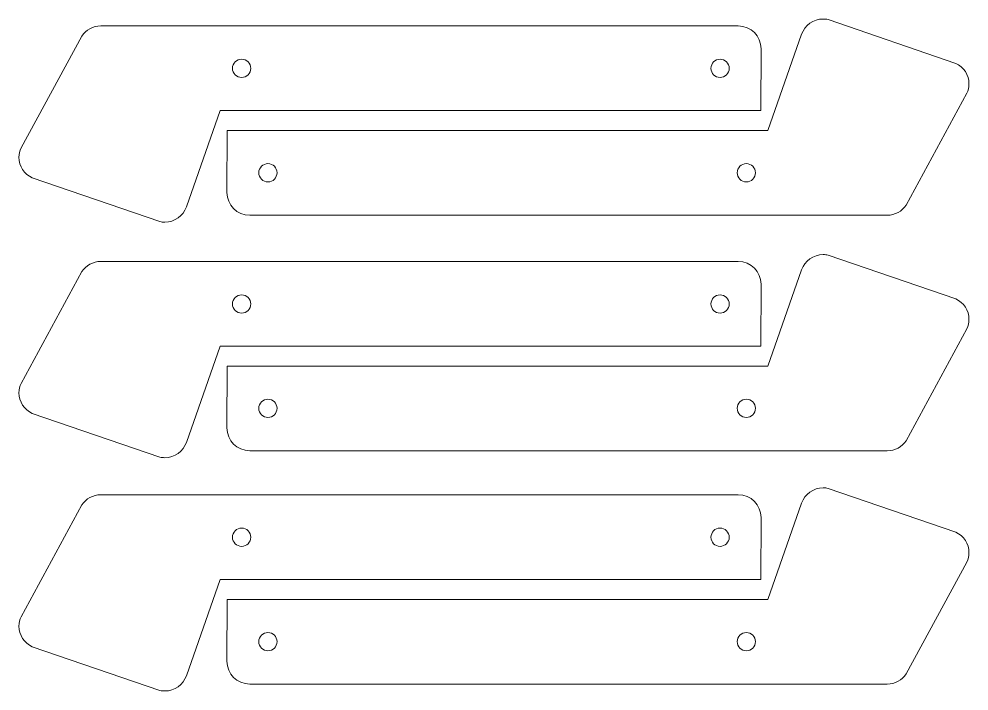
# Model space of a CAD drawing. Header units: inches. Extents: x -110 to 115, y -49 to 49.
# Drawn here: x -110.12 to -68.46, y -46.23 to -16.77 of the extents above; entities that cross this region are included whole.
import ezdxf

# ---------------------------------------------------------------- set-up
doc = ezdxf.new("R2010")
doc.units = ezdxf.units.IN
doc.header["$MEASUREMENT"] = 0
doc.layers.add('Livello 1', color=7, linetype='Continuous')

# ---------------------------------------------------------------- blocks, each defined once
blk = doc.blocks.new('block 440')
at = {"layer": 'Livello 1', "color": 250, "lineweight": 9}
blk.add_open_spline([(-98.801, -33.834), (-98.801, -34.055), (-98.98, -34.234), (-99.201, -34.234), (-99.201, -34.234), (-99.201, -34.234), (-99.201, -34.234), (-99.201, -34.234), (-99.201, -34.234), (-99.201, -34.234), (-99.201, -34.234), (-99.201, -34.234), (-99.201, -34.234), (-99.422, -34.234), (-99.601, -34.055), (-99.601, -33.834), (-99.601, -33.834), (-99.601, -33.834), (-99.601, -33.834), (-99.601, -33.834), (-99.601, -33.834), (-99.601, -33.834), (-99.601, -33.834), (-99.601, -33.834), (-99.601, -33.834), (-99.601, -33.613), (-99.422, -33.434), (-99.201, -33.434), (-99.201, -33.434), (-99.201, -33.434), (-99.201, -33.434), (-99.201, -33.434), (-99.201, -33.434), (-99.201, -33.434), (-99.201, -33.434), (-99.201, -33.434), (-99.201, -33.434), (-98.98, -33.434), (-98.801, -33.613), (-98.801, -33.834)], degree=3, knots=[0, 0, 0, 0, 1, 1, 1, 2, 2, 2, 3, 3, 3, 4, 4, 4, 5, 5, 5, 6, 6, 6, 7, 7, 7, 8, 8, 8, 9, 9, 9, 10, 10, 10, 11, 11, 11, 12, 12, 12, 13, 13, 13, 13], dxfattribs=at)
blk = doc.blocks.new('block 439')
at = {"layer": 'Livello 1'}
blk.add_blockref('block 440', (0, 0), dxfattribs=at)
blk = doc.blocks.new('block 442')
at = {"layer": 'Livello 1', "color": 250, "lineweight": 9}
blk.add_open_spline([(-77.819, -33.834), (-77.819, -34.055), (-77.998, -34.234), (-78.219, -34.234), (-78.219, -34.234), (-78.219, -34.234), (-78.219, -34.234), (-78.219, -34.234), (-78.219, -34.234), (-78.219, -34.234), (-78.219, -34.234), (-78.219, -34.234), (-78.219, -34.234), (-78.44, -34.234), (-78.619, -34.055), (-78.619, -33.834), (-78.619, -33.834), (-78.619, -33.834), (-78.619, -33.834), (-78.619, -33.834), (-78.619, -33.834), (-78.619, -33.834), (-78.619, -33.834), (-78.619, -33.834), (-78.619, -33.834), (-78.619, -33.613), (-78.44, -33.434), (-78.219, -33.434), (-78.219, -33.434), (-78.219, -33.434), (-78.219, -33.434), (-78.219, -33.434), (-78.219, -33.434), (-78.219, -33.434), (-78.219, -33.434), (-78.219, -33.434), (-78.219, -33.434), (-77.998, -33.434), (-77.819, -33.613), (-77.819, -33.834)], degree=3, knots=[0, 0, 0, 0, 1, 1, 1, 2, 2, 2, 3, 3, 3, 4, 4, 4, 5, 5, 5, 6, 6, 6, 7, 7, 7, 8, 8, 8, 9, 9, 9, 10, 10, 10, 11, 11, 11, 12, 12, 12, 13, 13, 13, 13], dxfattribs=at)
blk = doc.blocks.new('block 441')
at = {"layer": 'Livello 1'}
blk.add_blockref('block 442', (0, 0), dxfattribs=at)
blk = doc.blocks.new('block 438')
at = {"layer": 'Livello 1'}
for name in ['block 439', 'block 441']:
    blk.add_blockref(name, (0, 0), dxfattribs=at)
blk = doc.blocks.new('block 437')
at = {"layer": 'Livello 1'}
blk.add_blockref('block 438', (0, 0), dxfattribs=at)
blk = doc.blocks.new('block 444')
at = {"layer": 'Livello 1', "color": 250, "lineweight": 9}
blk.add_open_spline([(-68.548, -30.346), (-68.548, -30.346), (-71.213, -35.254), (-71.213, -35.254), (-71.213, -35.254), (-71.213, -35.254), (-71.213, -35.254), (-71.213, -35.254), (-71.213, -35.254), (-71.213, -35.254), (-71.213, -35.254), (-71.213, -35.254), (-71.213, -35.254), (-71.393, -35.521), (-71.698, -35.697), (-72.044, -35.697), (-72.044, -35.697), (-72.044, -35.697), (-72.044, -35.697), (-72.044, -35.697), (-72.044, -35.697), (-72.044, -35.697), (-72.044, -35.697), (-72.044, -35.697), (-72.044, -35.697), (-72.044, -35.697), (-99.999, -35.696), (-99.999, -35.696), (-99.999, -35.696), (-99.999, -35.696), (-99.999, -35.696), (-99.999, -35.696), (-99.999, -35.696), (-99.999, -35.696), (-99.999, -35.696), (-99.999, -35.696), (-99.999, -35.696), (-100.551, -35.696), (-100.999, -35.249), (-100.999, -34.697), (-100.999, -34.697), (-100.999, -34.697), (-100.999, -34.697), (-100.999, -34.697), (-100.999, -34.697), (-100.999, -34.697), (-100.999, -34.697), (-100.999, -34.697), (-100.999, -34.697), (-100.999, -34.697), (-100.991, -31.983), (-100.991, -31.983), (-100.991, -31.983), (-100.991, -31.983), (-100.991, -31.983), (-100.991, -31.983), (-100.991, -31.983), (-100.991, -31.983), (-100.991, -31.983), (-100.991, -31.983), (-100.991, -31.983), (-100.991, -31.983), (-77.275, -31.983), (-77.275, -31.983), (-77.275, -31.983), (-77.275, -31.983), (-77.275, -31.983), (-77.275, -31.983), (-77.275, -31.983), (-77.275, -31.983), (-77.275, -31.983), (-77.275, -31.983), (-77.275, -31.983), (-77.275, -31.983), (-75.796, -27.762), (-75.796, -27.762), (-75.796, -27.762), (-75.796, -27.762), (-75.796, -27.762), (-75.796, -27.762), (-75.796, -27.762), (-75.796, -27.762), (-75.796, -27.762), (-75.796, -27.762), (-75.796, -27.762), (-75.66, -27.372), (-75.289, -27.093), (-74.852, -27.093), (-74.852, -27.093), (-74.852, -27.093), (-74.852, -27.093), (-74.852, -27.093), (-74.852, -27.093), (-74.852, -27.093), (-74.852, -27.093), (-74.852, -27.093), (-74.852, -27.093), (-74.777, -27.093), (-74.704, -27.101), (-74.633, -27.117), (-74.633, -27.117), (-74.633, -27.117), (-74.633, -27.117), (-74.633, -27.117), (-74.633, -27.117), (-74.633, -27.117), (-74.633, -27.117), (-74.633, -27.117), (-74.633, -27.117), (-74.633, -27.117), (-69.033, -29.036), (-69.033, -29.036), (-69.033, -29.036), (-69.033, -29.036), (-69.033, -29.036), (-69.033, -29.036), (-69.033, -29.036), (-69.033, -29.036), (-69.033, -29.036), (-69.033, -29.036), (-69.033, -29.036), (-69.033, -29.036), (-69.033, -29.036), (-69.033, -29.036), (-69.033, -29.036), (-69.033, -29.036), (-69.033, -29.036), (-69.033, -29.036), (-69.033, -29.036), (-69.033, -29.036), (-69.033, -29.036), (-69.033, -29.036), (-69.033, -29.036), (-68.693, -29.195), (-68.457, -29.541), (-68.457, -29.942), (-68.457, -29.942), (-68.457, -29.942), (-68.457, -29.942), (-68.457, -29.942), (-68.457, -29.942), (-68.457, -29.942), (-68.457, -29.942), (-68.457, -29.942), (-68.457, -29.942), (-68.457, -30.088), (-68.492, -30.221), (-68.548, -30.346)], degree=3, knots=[0, 0, 0, 0, 1, 1, 1, 2, 2, 2, 3, 3, 3, 4, 4, 4, 5, 5, 5, 6, 6, 6, 7, 7, 7, 8, 8, 8, 9, 9, 9, 10, 10, 10, 11, 11, 11, 12, 12, 12, 13, 13, 13, 14, 14, 14, 15, 15, 15, 16, 16, 16, 17, 17, 17, 18, 18, 18, 19, 19, 19, 20, 20, 20, 21, 21, 21, 22, 22, 22, 23, 23, 23, 24, 24, 24, 25, 25, 25, 26, 26, 26, 27, 27, 27, 28, 28, 28, 29, 29, 29, 30, 30, 30, 31, 31, 31, 32, 32, 32, 33, 33, 33, 34, 34, 34, 35, 35, 35, 36, 36, 36, 37, 37, 37, 38, 38, 38, 39, 39, 39, 40, 40, 40, 41, 41, 41, 42, 42, 42, 43, 43, 43, 44, 44, 44, 45, 45, 45, 46, 46, 46, 47, 47, 47, 48, 48, 48, 49, 49, 49, 49], dxfattribs=at)
blk = doc.blocks.new('block 443')
at = {"layer": 'Livello 1'}
blk.add_blockref('block 444', (0, 0), dxfattribs=at)
blk = doc.blocks.new('block 436')
at = {"layer": 'Livello 1'}
for name in ['block 443', 'block 437']:
    blk.add_blockref(name, (0, 0), dxfattribs=at)
blk = doc.blocks.new('block 449')
at = {"layer": 'Livello 1', "color": 250, "lineweight": 9}
blk.add_open_spline([(-79.773, -29.258), (-79.773, -29.037), (-79.594, -28.858), (-79.373, -28.858), (-79.373, -28.858), (-79.373, -28.858), (-79.373, -28.858), (-79.373, -28.858), (-79.373, -28.858), (-79.373, -28.858), (-79.373, -28.858), (-79.373, -28.858), (-79.373, -28.858), (-79.152, -28.858), (-78.973, -29.037), (-78.973, -29.258), (-78.973, -29.258), (-78.973, -29.258), (-78.973, -29.258), (-78.973, -29.258), (-78.973, -29.258), (-78.973, -29.258), (-78.973, -29.258), (-78.973, -29.258), (-78.973, -29.258), (-78.973, -29.478), (-79.152, -29.658), (-79.373, -29.658), (-79.373, -29.658), (-79.373, -29.658), (-79.373, -29.658), (-79.373, -29.658), (-79.373, -29.658), (-79.373, -29.658), (-79.373, -29.658), (-79.373, -29.658), (-79.373, -29.658), (-79.594, -29.658), (-79.773, -29.478), (-79.773, -29.258)], degree=3, knots=[0, 0, 0, 0, 1, 1, 1, 2, 2, 2, 3, 3, 3, 4, 4, 4, 5, 5, 5, 6, 6, 6, 7, 7, 7, 8, 8, 8, 9, 9, 9, 10, 10, 10, 11, 11, 11, 12, 12, 12, 13, 13, 13, 13], dxfattribs=at)
blk = doc.blocks.new('block 448')
at = {"layer": 'Livello 1'}
blk.add_blockref('block 449', (0, 0), dxfattribs=at)
blk = doc.blocks.new('block 451')
at = {"layer": 'Livello 1', "color": 250, "lineweight": 9}
blk.add_open_spline([(-100.755, -29.258), (-100.755, -29.037), (-100.576, -28.858), (-100.355, -28.858), (-100.355, -28.858), (-100.355, -28.858), (-100.355, -28.858), (-100.355, -28.858), (-100.355, -28.858), (-100.355, -28.858), (-100.355, -28.858), (-100.355, -28.858), (-100.355, -28.858), (-100.134, -28.858), (-99.955, -29.037), (-99.955, -29.258), (-99.955, -29.258), (-99.955, -29.258), (-99.955, -29.258), (-99.955, -29.258), (-99.955, -29.258), (-99.955, -29.258), (-99.955, -29.258), (-99.955, -29.258), (-99.955, -29.258), (-99.955, -29.478), (-100.134, -29.658), (-100.355, -29.658), (-100.355, -29.658), (-100.355, -29.658), (-100.355, -29.658), (-100.355, -29.658), (-100.355, -29.658), (-100.355, -29.658), (-100.355, -29.658), (-100.355, -29.658), (-100.355, -29.658), (-100.576, -29.658), (-100.755, -29.478), (-100.755, -29.258)], degree=3, knots=[0, 0, 0, 0, 1, 1, 1, 2, 2, 2, 3, 3, 3, 4, 4, 4, 5, 5, 5, 6, 6, 6, 7, 7, 7, 8, 8, 8, 9, 9, 9, 10, 10, 10, 11, 11, 11, 12, 12, 12, 13, 13, 13, 13], dxfattribs=at)
blk = doc.blocks.new('block 450')
at = {"layer": 'Livello 1'}
blk.add_blockref('block 451', (0, 0), dxfattribs=at)
blk = doc.blocks.new('block 447')
at = {"layer": 'Livello 1'}
for name in ['block 450', 'block 448']:
    blk.add_blockref(name, (0, 0), dxfattribs=at)
blk = doc.blocks.new('block 446')
at = {"layer": 'Livello 1'}
blk.add_blockref('block 447', (0, 0), dxfattribs=at)
blk = doc.blocks.new('block 453')
at = {"layer": 'Livello 1', "color": 250, "lineweight": 9}
blk.add_open_spline([(-110.025, -32.745), (-110.025, -32.745), (-107.36, -27.838), (-107.36, -27.838), (-107.36, -27.838), (-107.36, -27.838), (-107.36, -27.838), (-107.36, -27.838), (-107.36, -27.838), (-107.36, -27.838), (-107.36, -27.838), (-107.36, -27.838), (-107.36, -27.838), (-107.181, -27.571), (-106.876, -27.395), (-106.53, -27.395), (-106.53, -27.395), (-106.53, -27.395), (-106.53, -27.395), (-106.53, -27.395), (-106.53, -27.395), (-106.53, -27.395), (-106.53, -27.395), (-106.53, -27.395), (-106.53, -27.395), (-106.53, -27.395), (-78.575, -27.395), (-78.575, -27.395), (-78.575, -27.395), (-78.575, -27.395), (-78.575, -27.395), (-78.575, -27.395), (-78.575, -27.395), (-78.575, -27.395), (-78.575, -27.395), (-78.575, -27.395), (-78.575, -27.395), (-78.023, -27.395), (-77.575, -27.843), (-77.575, -28.395), (-77.575, -28.395), (-77.575, -28.395), (-77.575, -28.395), (-77.575, -28.395), (-77.575, -28.395), (-77.575, -28.395), (-77.575, -28.395), (-77.575, -28.395), (-77.575, -28.395), (-77.575, -28.395), (-77.582, -31.109), (-77.582, -31.109), (-77.582, -31.109), (-77.582, -31.109), (-77.582, -31.109), (-77.582, -31.109), (-77.582, -31.109), (-77.582, -31.109), (-77.582, -31.109), (-77.582, -31.109), (-77.582, -31.109), (-77.582, -31.109), (-101.299, -31.109), (-101.299, -31.109), (-101.299, -31.109), (-101.299, -31.109), (-101.299, -31.109), (-101.299, -31.109), (-101.299, -31.109), (-101.299, -31.109), (-101.299, -31.109), (-101.299, -31.109), (-101.299, -31.109), (-101.299, -31.109), (-102.777, -35.33), (-102.777, -35.33), (-102.777, -35.33), (-102.777, -35.33), (-102.777, -35.33), (-102.777, -35.33), (-102.777, -35.33), (-102.777, -35.33), (-102.777, -35.33), (-102.777, -35.33), (-102.777, -35.33), (-102.914, -35.719), (-103.285, -35.999), (-103.722, -35.999), (-103.722, -35.999), (-103.722, -35.999), (-103.722, -35.999), (-103.722, -35.999), (-103.722, -35.999), (-103.722, -35.999), (-103.722, -35.999), (-103.722, -35.999), (-103.722, -35.999), (-103.797, -35.999), (-103.87, -35.991), (-103.941, -35.975), (-103.941, -35.975), (-103.941, -35.975), (-103.941, -35.975), (-103.941, -35.975), (-103.941, -35.975), (-103.941, -35.975), (-103.941, -35.975), (-103.941, -35.975), (-103.941, -35.975), (-103.941, -35.975), (-109.541, -34.056), (-109.541, -34.056), (-109.541, -34.056), (-109.541, -34.056), (-109.541, -34.056), (-109.541, -34.056), (-109.541, -34.056), (-109.541, -34.056), (-109.541, -34.056), (-109.541, -34.056), (-109.541, -34.056), (-109.541, -34.056), (-109.541, -34.056), (-109.541, -34.056), (-109.541, -34.056), (-109.541, -34.056), (-109.541, -34.056), (-109.541, -34.056), (-109.541, -34.056), (-109.541, -34.056), (-109.541, -34.056), (-109.541, -34.056), (-109.541, -34.056), (-109.881, -33.896), (-110.117, -33.551), (-110.117, -33.15), (-110.117, -33.15), (-110.117, -33.15), (-110.117, -33.15), (-110.117, -33.15), (-110.117, -33.15), (-110.117, -33.15), (-110.117, -33.15), (-110.117, -33.15), (-110.117, -33.15), (-110.117, -33.003), (-110.082, -32.871), (-110.025, -32.745)], degree=3, knots=[0, 0, 0, 0, 1, 1, 1, 2, 2, 2, 3, 3, 3, 4, 4, 4, 5, 5, 5, 6, 6, 6, 7, 7, 7, 8, 8, 8, 9, 9, 9, 10, 10, 10, 11, 11, 11, 12, 12, 12, 13, 13, 13, 14, 14, 14, 15, 15, 15, 16, 16, 16, 17, 17, 17, 18, 18, 18, 19, 19, 19, 20, 20, 20, 21, 21, 21, 22, 22, 22, 23, 23, 23, 24, 24, 24, 25, 25, 25, 26, 26, 26, 27, 27, 27, 28, 28, 28, 29, 29, 29, 30, 30, 30, 31, 31, 31, 32, 32, 32, 33, 33, 33, 34, 34, 34, 35, 35, 35, 36, 36, 36, 37, 37, 37, 38, 38, 38, 39, 39, 39, 40, 40, 40, 41, 41, 41, 42, 42, 42, 43, 43, 43, 44, 44, 44, 45, 45, 45, 46, 46, 46, 47, 47, 47, 48, 48, 48, 49, 49, 49, 49], dxfattribs=at)
blk = doc.blocks.new('block 452')
at = {"layer": 'Livello 1'}
blk.add_blockref('block 453', (0, 0), dxfattribs=at)
blk = doc.blocks.new('block 445')
at = {"layer": 'Livello 1'}
for name in ['block 452', 'block 446']:
    blk.add_blockref(name, (0, 0), dxfattribs=at)
blk = doc.blocks.new('block 766')
at = {"layer": 'Livello 1', "color": 250, "lineweight": 9}
blk.add_open_spline([(-98.801, -44.063), (-98.801, -44.284), (-98.98, -44.463), (-99.201, -44.463), (-99.201, -44.463), (-99.201, -44.463), (-99.201, -44.463), (-99.201, -44.463), (-99.201, -44.463), (-99.201, -44.463), (-99.201, -44.463), (-99.201, -44.463), (-99.201, -44.463), (-99.422, -44.463), (-99.601, -44.284), (-99.601, -44.063), (-99.601, -44.063), (-99.601, -44.063), (-99.601, -44.063), (-99.601, -44.063), (-99.601, -44.063), (-99.601, -44.063), (-99.601, -44.063), (-99.601, -44.063), (-99.601, -44.063), (-99.601, -43.842), (-99.422, -43.663), (-99.201, -43.663), (-99.201, -43.663), (-99.201, -43.663), (-99.201, -43.663), (-99.201, -43.663), (-99.201, -43.663), (-99.201, -43.663), (-99.201, -43.663), (-99.201, -43.663), (-99.201, -43.663), (-98.98, -43.663), (-98.801, -43.842), (-98.801, -44.063)], degree=3, knots=[0, 0, 0, 0, 1, 1, 1, 2, 2, 2, 3, 3, 3, 4, 4, 4, 5, 5, 5, 6, 6, 6, 7, 7, 7, 8, 8, 8, 9, 9, 9, 10, 10, 10, 11, 11, 11, 12, 12, 12, 13, 13, 13, 13], dxfattribs=at)
blk = doc.blocks.new('block 765')
at = {"layer": 'Livello 1'}
blk.add_blockref('block 766', (0, 0), dxfattribs=at)
blk = doc.blocks.new('block 768')
at = {"layer": 'Livello 1', "color": 250, "lineweight": 9}
blk.add_open_spline([(-77.819, -44.063), (-77.819, -44.284), (-77.998, -44.463), (-78.219, -44.463), (-78.219, -44.463), (-78.219, -44.463), (-78.219, -44.463), (-78.219, -44.463), (-78.219, -44.463), (-78.219, -44.463), (-78.219, -44.463), (-78.219, -44.463), (-78.219, -44.463), (-78.44, -44.463), (-78.619, -44.284), (-78.619, -44.063), (-78.619, -44.063), (-78.619, -44.063), (-78.619, -44.063), (-78.619, -44.063), (-78.619, -44.063), (-78.619, -44.063), (-78.619, -44.063), (-78.619, -44.063), (-78.619, -44.063), (-78.619, -43.842), (-78.44, -43.663), (-78.219, -43.663), (-78.219, -43.663), (-78.219, -43.663), (-78.219, -43.663), (-78.219, -43.663), (-78.219, -43.663), (-78.219, -43.663), (-78.219, -43.663), (-78.219, -43.663), (-78.219, -43.663), (-77.998, -43.663), (-77.819, -43.842), (-77.819, -44.063)], degree=3, knots=[0, 0, 0, 0, 1, 1, 1, 2, 2, 2, 3, 3, 3, 4, 4, 4, 5, 5, 5, 6, 6, 6, 7, 7, 7, 8, 8, 8, 9, 9, 9, 10, 10, 10, 11, 11, 11, 12, 12, 12, 13, 13, 13, 13], dxfattribs=at)
blk = doc.blocks.new('block 767')
at = {"layer": 'Livello 1'}
blk.add_blockref('block 768', (0, 0), dxfattribs=at)
blk = doc.blocks.new('block 764')
at = {"layer": 'Livello 1'}
for name in ['block 765', 'block 767']:
    blk.add_blockref(name, (0, 0), dxfattribs=at)
blk = doc.blocks.new('block 763')
at = {"layer": 'Livello 1'}
blk.add_blockref('block 764', (0, 0), dxfattribs=at)
blk = doc.blocks.new('block 770')
at = {"layer": 'Livello 1', "color": 250, "lineweight": 9}
blk.add_open_spline([(-68.548, -40.575), (-68.548, -40.575), (-71.213, -45.482), (-71.213, -45.482), (-71.213, -45.482), (-71.213, -45.482), (-71.213, -45.482), (-71.213, -45.482), (-71.213, -45.482), (-71.213, -45.482), (-71.213, -45.482), (-71.213, -45.482), (-71.213, -45.482), (-71.393, -45.75), (-71.698, -45.925), (-72.044, -45.925), (-72.044, -45.925), (-72.044, -45.925), (-72.044, -45.925), (-72.044, -45.925), (-72.044, -45.925), (-72.044, -45.925), (-72.044, -45.925), (-72.044, -45.925), (-72.044, -45.925), (-72.044, -45.925), (-99.999, -45.925), (-99.999, -45.925), (-99.999, -45.925), (-99.999, -45.925), (-99.999, -45.925), (-99.999, -45.925), (-99.999, -45.925), (-99.999, -45.925), (-99.999, -45.925), (-99.999, -45.925), (-99.999, -45.925), (-100.551, -45.925), (-100.999, -45.478), (-100.999, -44.925), (-100.999, -44.925), (-100.999, -44.925), (-100.999, -44.925), (-100.999, -44.925), (-100.999, -44.925), (-100.999, -44.925), (-100.999, -44.925), (-100.999, -44.925), (-100.999, -44.925), (-100.999, -44.925), (-100.991, -42.211), (-100.991, -42.211), (-100.991, -42.211), (-100.991, -42.211), (-100.991, -42.211), (-100.991, -42.211), (-100.991, -42.211), (-100.991, -42.211), (-100.991, -42.211), (-100.991, -42.211), (-100.991, -42.211), (-100.991, -42.211), (-77.275, -42.212), (-77.275, -42.212), (-77.275, -42.212), (-77.275, -42.212), (-77.275, -42.212), (-77.275, -42.212), (-77.275, -42.212), (-77.275, -42.212), (-77.275, -42.212), (-77.275, -42.212), (-77.275, -42.212), (-77.275, -42.212), (-75.796, -37.991), (-75.796, -37.991), (-75.796, -37.991), (-75.796, -37.991), (-75.796, -37.991), (-75.796, -37.991), (-75.796, -37.991), (-75.796, -37.991), (-75.796, -37.991), (-75.796, -37.991), (-75.796, -37.991), (-75.66, -37.601), (-75.289, -37.321), (-74.852, -37.321), (-74.852, -37.321), (-74.852, -37.321), (-74.852, -37.321), (-74.852, -37.321), (-74.852, -37.321), (-74.852, -37.321), (-74.852, -37.321), (-74.852, -37.321), (-74.852, -37.321), (-74.777, -37.321), (-74.704, -37.33), (-74.633, -37.346), (-74.633, -37.346), (-74.633, -37.346), (-74.633, -37.346), (-74.633, -37.346), (-74.633, -37.346), (-74.633, -37.346), (-74.633, -37.346), (-74.633, -37.346), (-74.633, -37.346), (-74.633, -37.346), (-69.033, -39.265), (-69.033, -39.265), (-69.033, -39.265), (-69.033, -39.265), (-69.033, -39.265), (-69.033, -39.265), (-69.033, -39.265), (-69.033, -39.265), (-69.033, -39.265), (-69.033, -39.265), (-69.033, -39.265), (-69.033, -39.265), (-69.033, -39.265), (-69.033, -39.265), (-69.033, -39.265), (-69.033, -39.265), (-69.033, -39.265), (-69.033, -39.265), (-69.033, -39.265), (-69.033, -39.265), (-69.033, -39.265), (-69.033, -39.265), (-69.033, -39.265), (-68.693, -39.424), (-68.457, -39.77), (-68.457, -40.171), (-68.457, -40.171), (-68.457, -40.171), (-68.457, -40.171), (-68.457, -40.171), (-68.457, -40.171), (-68.457, -40.171), (-68.457, -40.171), (-68.457, -40.171), (-68.457, -40.171), (-68.457, -40.317), (-68.492, -40.45), (-68.548, -40.575)], degree=3, knots=[0, 0, 0, 0, 1, 1, 1, 2, 2, 2, 3, 3, 3, 4, 4, 4, 5, 5, 5, 6, 6, 6, 7, 7, 7, 8, 8, 8, 9, 9, 9, 10, 10, 10, 11, 11, 11, 12, 12, 12, 13, 13, 13, 14, 14, 14, 15, 15, 15, 16, 16, 16, 17, 17, 17, 18, 18, 18, 19, 19, 19, 20, 20, 20, 21, 21, 21, 22, 22, 22, 23, 23, 23, 24, 24, 24, 25, 25, 25, 26, 26, 26, 27, 27, 27, 28, 28, 28, 29, 29, 29, 30, 30, 30, 31, 31, 31, 32, 32, 32, 33, 33, 33, 34, 34, 34, 35, 35, 35, 36, 36, 36, 37, 37, 37, 38, 38, 38, 39, 39, 39, 40, 40, 40, 41, 41, 41, 42, 42, 42, 43, 43, 43, 44, 44, 44, 45, 45, 45, 46, 46, 46, 47, 47, 47, 48, 48, 48, 49, 49, 49, 49], dxfattribs=at)
blk = doc.blocks.new('block 769')
at = {"layer": 'Livello 1'}
blk.add_blockref('block 770', (0, 0), dxfattribs=at)
blk = doc.blocks.new('block 762')
at = {"layer": 'Livello 1'}
for name in ['block 769', 'block 763']:
    blk.add_blockref(name, (0, 0), dxfattribs=at)
blk = doc.blocks.new('block 775')
at = {"layer": 'Livello 1', "color": 250, "lineweight": 9}
blk.add_open_spline([(-79.773, -39.486), (-79.773, -39.266), (-79.594, -39.086), (-79.373, -39.086), (-79.373, -39.086), (-79.373, -39.086), (-79.373, -39.086), (-79.373, -39.086), (-79.373, -39.086), (-79.373, -39.086), (-79.373, -39.086), (-79.373, -39.086), (-79.373, -39.086), (-79.152, -39.086), (-78.973, -39.266), (-78.973, -39.486), (-78.973, -39.486), (-78.973, -39.486), (-78.973, -39.486), (-78.973, -39.486), (-78.973, -39.486), (-78.973, -39.486), (-78.973, -39.486), (-78.973, -39.486), (-78.973, -39.486), (-78.973, -39.707), (-79.152, -39.886), (-79.373, -39.886), (-79.373, -39.886), (-79.373, -39.886), (-79.373, -39.886), (-79.373, -39.886), (-79.373, -39.886), (-79.373, -39.886), (-79.373, -39.886), (-79.373, -39.886), (-79.373, -39.886), (-79.594, -39.886), (-79.773, -39.707), (-79.773, -39.486)], degree=3, knots=[0, 0, 0, 0, 1, 1, 1, 2, 2, 2, 3, 3, 3, 4, 4, 4, 5, 5, 5, 6, 6, 6, 7, 7, 7, 8, 8, 8, 9, 9, 9, 10, 10, 10, 11, 11, 11, 12, 12, 12, 13, 13, 13, 13], dxfattribs=at)
blk = doc.blocks.new('block 774')
at = {"layer": 'Livello 1'}
blk.add_blockref('block 775', (0, 0), dxfattribs=at)
blk = doc.blocks.new('block 777')
at = {"layer": 'Livello 1', "color": 250, "lineweight": 9}
blk.add_open_spline([(-100.755, -39.486), (-100.755, -39.266), (-100.576, -39.086), (-100.355, -39.086), (-100.355, -39.086), (-100.355, -39.086), (-100.355, -39.086), (-100.355, -39.086), (-100.355, -39.086), (-100.355, -39.086), (-100.355, -39.086), (-100.355, -39.086), (-100.355, -39.086), (-100.134, -39.086), (-99.955, -39.266), (-99.955, -39.486), (-99.955, -39.486), (-99.955, -39.486), (-99.955, -39.486), (-99.955, -39.486), (-99.955, -39.486), (-99.955, -39.486), (-99.955, -39.486), (-99.955, -39.486), (-99.955, -39.486), (-99.955, -39.707), (-100.134, -39.886), (-100.355, -39.886), (-100.355, -39.886), (-100.355, -39.886), (-100.355, -39.886), (-100.355, -39.886), (-100.355, -39.886), (-100.355, -39.886), (-100.355, -39.886), (-100.355, -39.886), (-100.355, -39.886), (-100.576, -39.886), (-100.755, -39.707), (-100.755, -39.486)], degree=3, knots=[0, 0, 0, 0, 1, 1, 1, 2, 2, 2, 3, 3, 3, 4, 4, 4, 5, 5, 5, 6, 6, 6, 7, 7, 7, 8, 8, 8, 9, 9, 9, 10, 10, 10, 11, 11, 11, 12, 12, 12, 13, 13, 13, 13], dxfattribs=at)
blk = doc.blocks.new('block 776')
at = {"layer": 'Livello 1'}
blk.add_blockref('block 777', (0, 0), dxfattribs=at)
blk = doc.blocks.new('block 773')
at = {"layer": 'Livello 1'}
for name in ['block 776', 'block 774']:
    blk.add_blockref(name, (0, 0), dxfattribs=at)
blk = doc.blocks.new('block 772')
at = {"layer": 'Livello 1'}
blk.add_blockref('block 773', (0, 0), dxfattribs=at)
blk = doc.blocks.new('block 779')
at = {"layer": 'Livello 1', "color": 250, "lineweight": 9}
blk.add_open_spline([(-110.025, -42.974), (-110.025, -42.974), (-107.36, -38.067), (-107.36, -38.067), (-107.36, -38.067), (-107.36, -38.067), (-107.36, -38.067), (-107.36, -38.067), (-107.36, -38.067), (-107.36, -38.067), (-107.36, -38.067), (-107.36, -38.067), (-107.36, -38.067), (-107.181, -37.8), (-106.876, -37.624), (-106.53, -37.624), (-106.53, -37.624), (-106.53, -37.624), (-106.53, -37.624), (-106.53, -37.624), (-106.53, -37.624), (-106.53, -37.624), (-106.53, -37.624), (-106.53, -37.624), (-106.53, -37.624), (-106.53, -37.624), (-78.575, -37.624), (-78.575, -37.624), (-78.575, -37.624), (-78.575, -37.624), (-78.575, -37.624), (-78.575, -37.624), (-78.575, -37.624), (-78.575, -37.624), (-78.575, -37.624), (-78.575, -37.624), (-78.575, -37.624), (-78.023, -37.624), (-77.575, -38.072), (-77.575, -38.624), (-77.575, -38.624), (-77.575, -38.624), (-77.575, -38.624), (-77.575, -38.624), (-77.575, -38.624), (-77.575, -38.624), (-77.575, -38.624), (-77.575, -38.624), (-77.575, -38.624), (-77.575, -38.624), (-77.582, -41.338), (-77.582, -41.338), (-77.582, -41.338), (-77.582, -41.338), (-77.582, -41.338), (-77.582, -41.338), (-77.582, -41.338), (-77.582, -41.338), (-77.582, -41.338), (-77.582, -41.338), (-77.582, -41.338), (-77.582, -41.338), (-101.299, -41.338), (-101.299, -41.338), (-101.299, -41.338), (-101.299, -41.338), (-101.299, -41.338), (-101.299, -41.338), (-101.299, -41.338), (-101.299, -41.338), (-101.299, -41.338), (-101.299, -41.338), (-101.299, -41.338), (-101.299, -41.338), (-102.777, -45.559), (-102.777, -45.559), (-102.777, -45.559), (-102.777, -45.559), (-102.777, -45.559), (-102.777, -45.559), (-102.777, -45.559), (-102.777, -45.559), (-102.777, -45.559), (-102.777, -45.559), (-102.777, -45.559), (-102.914, -45.948), (-103.285, -46.228), (-103.722, -46.228), (-103.722, -46.228), (-103.722, -46.228), (-103.722, -46.228), (-103.722, -46.228), (-103.722, -46.228), (-103.722, -46.228), (-103.722, -46.228), (-103.722, -46.228), (-103.722, -46.228), (-103.797, -46.228), (-103.87, -46.22), (-103.941, -46.204), (-103.941, -46.204), (-103.941, -46.204), (-103.941, -46.204), (-103.941, -46.204), (-103.941, -46.204), (-103.941, -46.204), (-103.941, -46.204), (-103.941, -46.204), (-103.941, -46.204), (-103.941, -46.204), (-109.541, -44.285), (-109.541, -44.285), (-109.541, -44.285), (-109.541, -44.285), (-109.541, -44.285), (-109.541, -44.285), (-109.541, -44.285), (-109.541, -44.285), (-109.541, -44.285), (-109.541, -44.285), (-109.541, -44.285), (-109.541, -44.285), (-109.541, -44.285), (-109.541, -44.285), (-109.541, -44.285), (-109.541, -44.285), (-109.541, -44.285), (-109.541, -44.285), (-109.541, -44.285), (-109.541, -44.285), (-109.541, -44.285), (-109.541, -44.285), (-109.541, -44.285), (-109.881, -44.125), (-110.117, -43.779), (-110.117, -43.379), (-110.117, -43.379), (-110.117, -43.379), (-110.117, -43.379), (-110.117, -43.379), (-110.117, -43.379), (-110.117, -43.379), (-110.117, -43.379), (-110.117, -43.379), (-110.117, -43.379), (-110.117, -43.232), (-110.082, -43.1), (-110.025, -42.974)], degree=3, knots=[0, 0, 0, 0, 1, 1, 1, 2, 2, 2, 3, 3, 3, 4, 4, 4, 5, 5, 5, 6, 6, 6, 7, 7, 7, 8, 8, 8, 9, 9, 9, 10, 10, 10, 11, 11, 11, 12, 12, 12, 13, 13, 13, 14, 14, 14, 15, 15, 15, 16, 16, 16, 17, 17, 17, 18, 18, 18, 19, 19, 19, 20, 20, 20, 21, 21, 21, 22, 22, 22, 23, 23, 23, 24, 24, 24, 25, 25, 25, 26, 26, 26, 27, 27, 27, 28, 28, 28, 29, 29, 29, 30, 30, 30, 31, 31, 31, 32, 32, 32, 33, 33, 33, 34, 34, 34, 35, 35, 35, 36, 36, 36, 37, 37, 37, 38, 38, 38, 39, 39, 39, 40, 40, 40, 41, 41, 41, 42, 42, 42, 43, 43, 43, 44, 44, 44, 45, 45, 45, 46, 46, 46, 47, 47, 47, 48, 48, 48, 49, 49, 49, 49], dxfattribs=at)
blk = doc.blocks.new('block 778')
at = {"layer": 'Livello 1'}
blk.add_blockref('block 779', (0, 0), dxfattribs=at)
blk = doc.blocks.new('block 771')
at = {"layer": 'Livello 1'}
for name in ['block 778', 'block 772']:
    blk.add_blockref(name, (0, 0), dxfattribs=at)
blk = doc.blocks.new('block 784')
at = {"layer": 'Livello 1', "color": 250, "lineweight": 9}
blk.add_open_spline([(-98.801, -23.507), (-98.801, -23.728), (-98.98, -23.907), (-99.201, -23.907), (-99.201, -23.907), (-99.201, -23.907), (-99.201, -23.907), (-99.201, -23.907), (-99.201, -23.907), (-99.201, -23.907), (-99.201, -23.907), (-99.201, -23.907), (-99.201, -23.907), (-99.422, -23.907), (-99.601, -23.728), (-99.601, -23.507), (-99.601, -23.507), (-99.601, -23.507), (-99.601, -23.507), (-99.601, -23.507), (-99.601, -23.507), (-99.601, -23.507), (-99.601, -23.507), (-99.601, -23.507), (-99.601, -23.507), (-99.601, -23.286), (-99.422, -23.107), (-99.201, -23.107), (-99.201, -23.107), (-99.201, -23.107), (-99.201, -23.107), (-99.201, -23.107), (-99.201, -23.107), (-99.201, -23.107), (-99.201, -23.107), (-99.201, -23.107), (-99.201, -23.107), (-98.98, -23.107), (-98.801, -23.286), (-98.801, -23.507)], degree=3, knots=[0, 0, 0, 0, 1, 1, 1, 2, 2, 2, 3, 3, 3, 4, 4, 4, 5, 5, 5, 6, 6, 6, 7, 7, 7, 8, 8, 8, 9, 9, 9, 10, 10, 10, 11, 11, 11, 12, 12, 12, 13, 13, 13, 13], dxfattribs=at)
blk = doc.blocks.new('block 783')
at = {"layer": 'Livello 1'}
blk.add_blockref('block 784', (0, 0), dxfattribs=at)
blk = doc.blocks.new('block 786')
at = {"layer": 'Livello 1', "color": 250, "lineweight": 9}
blk.add_open_spline([(-77.819, -23.507), (-77.819, -23.728), (-77.998, -23.907), (-78.219, -23.907), (-78.219, -23.907), (-78.219, -23.907), (-78.219, -23.907), (-78.219, -23.907), (-78.219, -23.907), (-78.219, -23.907), (-78.219, -23.907), (-78.219, -23.907), (-78.219, -23.907), (-78.44, -23.907), (-78.619, -23.728), (-78.619, -23.507), (-78.619, -23.507), (-78.619, -23.507), (-78.619, -23.507), (-78.619, -23.507), (-78.619, -23.507), (-78.619, -23.507), (-78.619, -23.507), (-78.619, -23.507), (-78.619, -23.507), (-78.619, -23.286), (-78.44, -23.107), (-78.219, -23.107), (-78.219, -23.107), (-78.219, -23.107), (-78.219, -23.107), (-78.219, -23.107), (-78.219, -23.107), (-78.219, -23.107), (-78.219, -23.107), (-78.219, -23.107), (-78.219, -23.107), (-77.998, -23.107), (-77.819, -23.286), (-77.819, -23.507)], degree=3, knots=[0, 0, 0, 0, 1, 1, 1, 2, 2, 2, 3, 3, 3, 4, 4, 4, 5, 5, 5, 6, 6, 6, 7, 7, 7, 8, 8, 8, 9, 9, 9, 10, 10, 10, 11, 11, 11, 12, 12, 12, 13, 13, 13, 13], dxfattribs=at)
blk = doc.blocks.new('block 785')
at = {"layer": 'Livello 1'}
blk.add_blockref('block 786', (0, 0), dxfattribs=at)
blk = doc.blocks.new('block 782')
at = {"layer": 'Livello 1'}
for name in ['block 783', 'block 785']:
    blk.add_blockref(name, (0, 0), dxfattribs=at)
blk = doc.blocks.new('block 781')
at = {"layer": 'Livello 1'}
blk.add_blockref('block 782', (0, 0), dxfattribs=at)
blk = doc.blocks.new('block 788')
at = {"layer": 'Livello 1', "color": 250, "lineweight": 9}
blk.add_open_spline([(-68.548, -20.019), (-68.548, -20.019), (-71.213, -24.926), (-71.213, -24.926), (-71.213, -24.926), (-71.213, -24.926), (-71.213, -24.926), (-71.213, -24.926), (-71.213, -24.926), (-71.213, -24.926), (-71.213, -24.926), (-71.213, -24.926), (-71.213, -24.926), (-71.393, -25.193), (-71.698, -25.369), (-72.044, -25.369), (-72.044, -25.369), (-72.044, -25.369), (-72.044, -25.369), (-72.044, -25.369), (-72.044, -25.369), (-72.044, -25.369), (-72.044, -25.369), (-72.044, -25.369), (-72.044, -25.369), (-72.044, -25.369), (-99.999, -25.369), (-99.999, -25.369), (-99.999, -25.369), (-99.999, -25.369), (-99.999, -25.369), (-99.999, -25.369), (-99.999, -25.369), (-99.999, -25.369), (-99.999, -25.369), (-99.999, -25.369), (-99.999, -25.369), (-100.551, -25.369), (-100.999, -24.921), (-100.999, -24.369), (-100.999, -24.369), (-100.999, -24.369), (-100.999, -24.369), (-100.999, -24.369), (-100.999, -24.369), (-100.999, -24.369), (-100.999, -24.369), (-100.999, -24.369), (-100.999, -24.369), (-100.999, -24.369), (-100.991, -21.655), (-100.991, -21.655), (-100.991, -21.655), (-100.991, -21.655), (-100.991, -21.655), (-100.991, -21.655), (-100.991, -21.655), (-100.991, -21.655), (-100.991, -21.655), (-100.991, -21.655), (-100.991, -21.655), (-100.991, -21.655), (-77.275, -21.655), (-77.275, -21.655), (-77.275, -21.655), (-77.275, -21.655), (-77.275, -21.655), (-77.275, -21.655), (-77.275, -21.655), (-77.275, -21.655), (-77.275, -21.655), (-77.275, -21.655), (-77.275, -21.655), (-77.275, -21.655), (-75.796, -17.435), (-75.796, -17.435), (-75.796, -17.435), (-75.796, -17.435), (-75.796, -17.435), (-75.796, -17.435), (-75.796, -17.435), (-75.796, -17.435), (-75.796, -17.435), (-75.796, -17.435), (-75.796, -17.435), (-75.66, -17.045), (-75.289, -16.765), (-74.852, -16.765), (-74.852, -16.765), (-74.852, -16.765), (-74.852, -16.765), (-74.852, -16.765), (-74.852, -16.765), (-74.852, -16.765), (-74.852, -16.765), (-74.852, -16.765), (-74.852, -16.765), (-74.777, -16.765), (-74.704, -16.773), (-74.633, -16.789), (-74.633, -16.789), (-74.633, -16.789), (-74.633, -16.789), (-74.633, -16.789), (-74.633, -16.789), (-74.633, -16.789), (-74.633, -16.789), (-74.633, -16.789), (-74.633, -16.789), (-74.633, -16.789), (-69.033, -18.709), (-69.033, -18.709), (-69.033, -18.709), (-69.033, -18.709), (-69.033, -18.709), (-69.033, -18.709), (-69.033, -18.709), (-69.033, -18.709), (-69.033, -18.709), (-69.033, -18.709), (-69.033, -18.709), (-69.033, -18.709), (-69.033, -18.709), (-69.033, -18.709), (-69.033, -18.709), (-69.033, -18.709), (-69.033, -18.709), (-69.033, -18.709), (-69.033, -18.709), (-69.033, -18.709), (-69.033, -18.709), (-69.033, -18.709), (-69.033, -18.709), (-68.693, -18.868), (-68.457, -19.214), (-68.457, -19.614), (-68.457, -19.614), (-68.457, -19.614), (-68.457, -19.614), (-68.457, -19.614), (-68.457, -19.614), (-68.457, -19.614), (-68.457, -19.614), (-68.457, -19.614), (-68.457, -19.614), (-68.457, -19.761), (-68.492, -19.893), (-68.548, -20.019)], degree=3, knots=[0, 0, 0, 0, 1, 1, 1, 2, 2, 2, 3, 3, 3, 4, 4, 4, 5, 5, 5, 6, 6, 6, 7, 7, 7, 8, 8, 8, 9, 9, 9, 10, 10, 10, 11, 11, 11, 12, 12, 12, 13, 13, 13, 14, 14, 14, 15, 15, 15, 16, 16, 16, 17, 17, 17, 18, 18, 18, 19, 19, 19, 20, 20, 20, 21, 21, 21, 22, 22, 22, 23, 23, 23, 24, 24, 24, 25, 25, 25, 26, 26, 26, 27, 27, 27, 28, 28, 28, 29, 29, 29, 30, 30, 30, 31, 31, 31, 32, 32, 32, 33, 33, 33, 34, 34, 34, 35, 35, 35, 36, 36, 36, 37, 37, 37, 38, 38, 38, 39, 39, 39, 40, 40, 40, 41, 41, 41, 42, 42, 42, 43, 43, 43, 44, 44, 44, 45, 45, 45, 46, 46, 46, 47, 47, 47, 48, 48, 48, 49, 49, 49, 49], dxfattribs=at)
blk = doc.blocks.new('block 787')
at = {"layer": 'Livello 1'}
blk.add_blockref('block 788', (0, 0), dxfattribs=at)
blk = doc.blocks.new('block 780')
at = {"layer": 'Livello 1'}
for name in ['block 787', 'block 781']:
    blk.add_blockref(name, (0, 0), dxfattribs=at)
blk = doc.blocks.new('block 793')
at = {"layer": 'Livello 1', "color": 250, "lineweight": 9}
blk.add_open_spline([(-79.773, -18.93), (-79.773, -18.709), (-79.594, -18.53), (-79.373, -18.53), (-79.373, -18.53), (-79.373, -18.53), (-79.373, -18.53), (-79.373, -18.53), (-79.373, -18.53), (-79.373, -18.53), (-79.373, -18.53), (-79.373, -18.53), (-79.373, -18.53), (-79.152, -18.53), (-78.973, -18.709), (-78.973, -18.93), (-78.973, -18.93), (-78.973, -18.93), (-78.973, -18.93), (-78.973, -18.93), (-78.973, -18.93), (-78.973, -18.93), (-78.973, -18.93), (-78.973, -18.93), (-78.973, -18.93), (-78.973, -19.151), (-79.152, -19.33), (-79.373, -19.33), (-79.373, -19.33), (-79.373, -19.33), (-79.373, -19.33), (-79.373, -19.33), (-79.373, -19.33), (-79.373, -19.33), (-79.373, -19.33), (-79.373, -19.33), (-79.373, -19.33), (-79.594, -19.33), (-79.773, -19.151), (-79.773, -18.93)], degree=3, knots=[0, 0, 0, 0, 1, 1, 1, 2, 2, 2, 3, 3, 3, 4, 4, 4, 5, 5, 5, 6, 6, 6, 7, 7, 7, 8, 8, 8, 9, 9, 9, 10, 10, 10, 11, 11, 11, 12, 12, 12, 13, 13, 13, 13], dxfattribs=at)
blk = doc.blocks.new('block 792')
at = {"layer": 'Livello 1'}
blk.add_blockref('block 793', (0, 0), dxfattribs=at)
blk = doc.blocks.new('block 795')
at = {"layer": 'Livello 1', "color": 250, "lineweight": 9}
blk.add_open_spline([(-100.755, -18.93), (-100.755, -18.709), (-100.576, -18.53), (-100.355, -18.53), (-100.355, -18.53), (-100.355, -18.53), (-100.355, -18.53), (-100.355, -18.53), (-100.355, -18.53), (-100.355, -18.53), (-100.355, -18.53), (-100.355, -18.53), (-100.355, -18.53), (-100.134, -18.53), (-99.955, -18.709), (-99.955, -18.93), (-99.955, -18.93), (-99.955, -18.93), (-99.955, -18.93), (-99.955, -18.93), (-99.955, -18.93), (-99.955, -18.93), (-99.955, -18.93), (-99.955, -18.93), (-99.955, -18.93), (-99.955, -19.151), (-100.134, -19.33), (-100.355, -19.33), (-100.355, -19.33), (-100.355, -19.33), (-100.355, -19.33), (-100.355, -19.33), (-100.355, -19.33), (-100.355, -19.33), (-100.355, -19.33), (-100.355, -19.33), (-100.355, -19.33), (-100.576, -19.33), (-100.755, -19.151), (-100.755, -18.93)], degree=3, knots=[0, 0, 0, 0, 1, 1, 1, 2, 2, 2, 3, 3, 3, 4, 4, 4, 5, 5, 5, 6, 6, 6, 7, 7, 7, 8, 8, 8, 9, 9, 9, 10, 10, 10, 11, 11, 11, 12, 12, 12, 13, 13, 13, 13], dxfattribs=at)
blk = doc.blocks.new('block 794')
at = {"layer": 'Livello 1'}
blk.add_blockref('block 795', (0, 0), dxfattribs=at)
blk = doc.blocks.new('block 791')
at = {"layer": 'Livello 1'}
for name in ['block 794', 'block 792']:
    blk.add_blockref(name, (0, 0), dxfattribs=at)
blk = doc.blocks.new('block 790')
at = {"layer": 'Livello 1'}
blk.add_blockref('block 791', (0, 0), dxfattribs=at)
blk = doc.blocks.new('block 797')
at = {"layer": 'Livello 1', "color": 250, "lineweight": 9}
blk.add_open_spline([(-110.025, -22.418), (-110.025, -22.418), (-107.36, -17.511), (-107.36, -17.511), (-107.36, -17.511), (-107.36, -17.511), (-107.36, -17.511), (-107.36, -17.511), (-107.36, -17.511), (-107.36, -17.511), (-107.36, -17.511), (-107.36, -17.511), (-107.36, -17.511), (-107.181, -17.244), (-106.876, -17.068), (-106.53, -17.068), (-106.53, -17.068), (-106.53, -17.068), (-106.53, -17.068), (-106.53, -17.068), (-106.53, -17.068), (-106.53, -17.068), (-106.53, -17.068), (-106.53, -17.068), (-106.53, -17.068), (-106.53, -17.068), (-78.575, -17.068), (-78.575, -17.068), (-78.575, -17.068), (-78.575, -17.068), (-78.575, -17.068), (-78.575, -17.068), (-78.575, -17.068), (-78.575, -17.068), (-78.575, -17.068), (-78.575, -17.068), (-78.575, -17.068), (-78.023, -17.068), (-77.575, -17.516), (-77.575, -18.068), (-77.575, -18.068), (-77.575, -18.068), (-77.575, -18.068), (-77.575, -18.068), (-77.575, -18.068), (-77.575, -18.068), (-77.575, -18.068), (-77.575, -18.068), (-77.575, -18.068), (-77.575, -18.068), (-77.582, -20.782), (-77.582, -20.782), (-77.582, -20.782), (-77.582, -20.782), (-77.582, -20.782), (-77.582, -20.782), (-77.582, -20.782), (-77.582, -20.782), (-77.582, -20.782), (-77.582, -20.782), (-77.582, -20.782), (-77.582, -20.782), (-101.299, -20.782), (-101.299, -20.782), (-101.299, -20.782), (-101.299, -20.782), (-101.299, -20.782), (-101.299, -20.782), (-101.299, -20.782), (-101.299, -20.782), (-101.299, -20.782), (-101.299, -20.782), (-101.299, -20.782), (-101.299, -20.782), (-102.777, -25.002), (-102.777, -25.002), (-102.777, -25.002), (-102.777, -25.002), (-102.777, -25.002), (-102.777, -25.002), (-102.777, -25.002), (-102.777, -25.002), (-102.777, -25.002), (-102.777, -25.002), (-102.777, -25.002), (-102.914, -25.392), (-103.285, -25.672), (-103.722, -25.672), (-103.722, -25.672), (-103.722, -25.672), (-103.722, -25.672), (-103.722, -25.672), (-103.722, -25.672), (-103.722, -25.672), (-103.722, -25.672), (-103.722, -25.672), (-103.722, -25.672), (-103.797, -25.672), (-103.87, -25.663), (-103.941, -25.647), (-103.941, -25.647), (-103.941, -25.647), (-103.941, -25.647), (-103.941, -25.647), (-103.941, -25.647), (-103.941, -25.647), (-103.941, -25.647), (-103.941, -25.647), (-103.941, -25.647), (-103.941, -25.647), (-109.541, -23.728), (-109.541, -23.728), (-109.541, -23.728), (-109.541, -23.728), (-109.541, -23.728), (-109.541, -23.728), (-109.541, -23.728), (-109.541, -23.728), (-109.541, -23.728), (-109.541, -23.728), (-109.541, -23.728), (-109.541, -23.728), (-109.541, -23.728), (-109.541, -23.728), (-109.541, -23.728), (-109.541, -23.728), (-109.541, -23.728), (-109.541, -23.728), (-109.541, -23.728), (-109.541, -23.728), (-109.541, -23.728), (-109.541, -23.728), (-109.541, -23.728), (-109.881, -23.569), (-110.117, -23.223), (-110.117, -22.822), (-110.117, -22.822), (-110.117, -22.822), (-110.117, -22.822), (-110.117, -22.822), (-110.117, -22.822), (-110.117, -22.822), (-110.117, -22.822), (-110.117, -22.822), (-110.117, -22.822), (-110.117, -22.676), (-110.082, -22.544), (-110.025, -22.418)], degree=3, knots=[0, 0, 0, 0, 1, 1, 1, 2, 2, 2, 3, 3, 3, 4, 4, 4, 5, 5, 5, 6, 6, 6, 7, 7, 7, 8, 8, 8, 9, 9, 9, 10, 10, 10, 11, 11, 11, 12, 12, 12, 13, 13, 13, 14, 14, 14, 15, 15, 15, 16, 16, 16, 17, 17, 17, 18, 18, 18, 19, 19, 19, 20, 20, 20, 21, 21, 21, 22, 22, 22, 23, 23, 23, 24, 24, 24, 25, 25, 25, 26, 26, 26, 27, 27, 27, 28, 28, 28, 29, 29, 29, 30, 30, 30, 31, 31, 31, 32, 32, 32, 33, 33, 33, 34, 34, 34, 35, 35, 35, 36, 36, 36, 37, 37, 37, 38, 38, 38, 39, 39, 39, 40, 40, 40, 41, 41, 41, 42, 42, 42, 43, 43, 43, 44, 44, 44, 45, 45, 45, 46, 46, 46, 47, 47, 47, 48, 48, 48, 49, 49, 49, 49], dxfattribs=at)
blk = doc.blocks.new('block 796')
at = {"layer": 'Livello 1'}
blk.add_blockref('block 797', (0, 0), dxfattribs=at)
blk = doc.blocks.new('block 789')
at = {"layer": 'Livello 1'}
for name in ['block 796', 'block 790']:
    blk.add_blockref(name, (0, 0), dxfattribs=at)

msp = doc.modelspace()

# ---------------------------------------------------------------- block references
at = {"layer": 'Livello 1'}
for name in ['block 789', 'block 780', 'block 445', 'block 436', 'block 762', 'block 771']:
    msp.add_blockref(name, (0, 0), dxfattribs=at)

doc.saveas('drawing.dxf')
